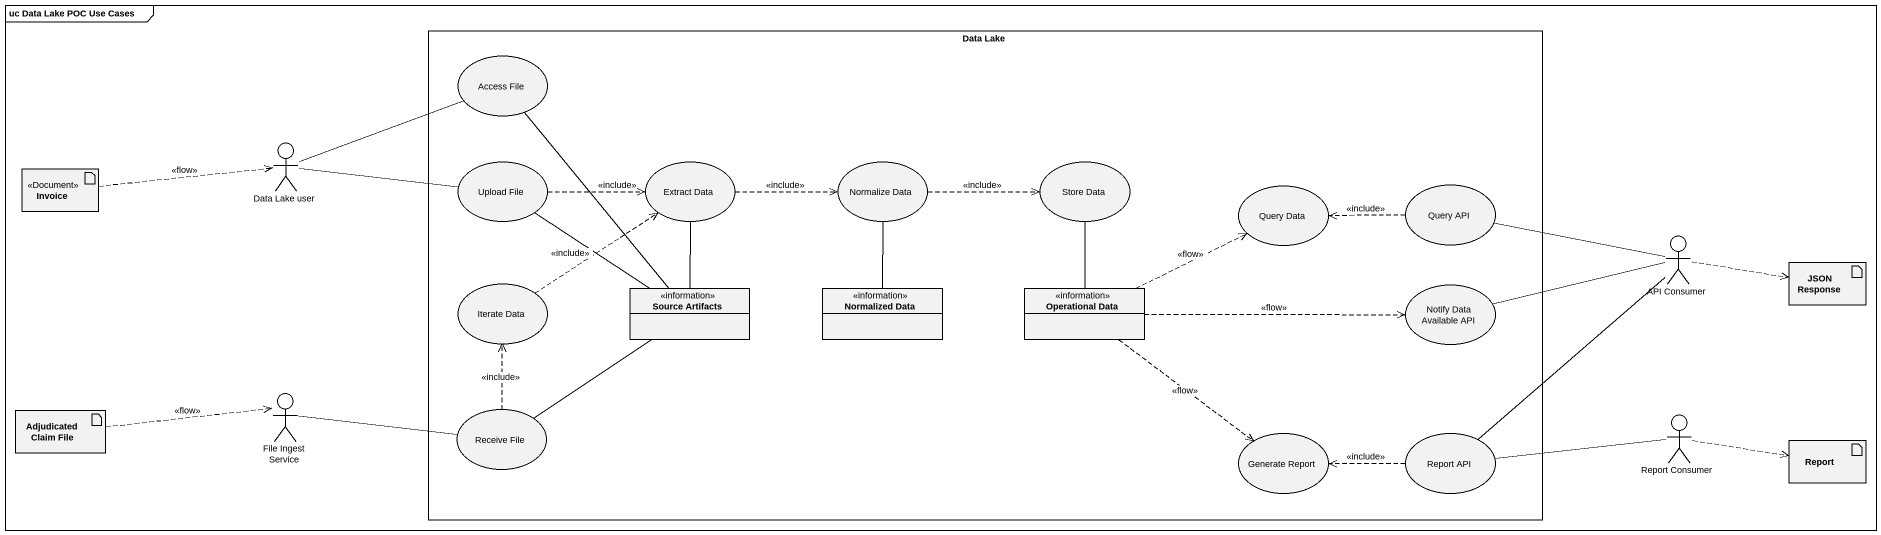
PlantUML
@startuml
mainframe uc Data Lake POC Use Cases
allowmixing
hide circle
hide empty members
rectangle "Data Lake" as Data_Lake {
  usecase "Access File" as Access_File
  usecase "Upload File" as Upload_File
  usecase "Extract Data" as Extract_Data
  usecase "Normalize Data" as Normalize_Data
  usecase "Store Data" as Store_Data
  usecase "Query Data" as Query_Data
  usecase "Query API" as Query_API
  usecase "Iterate Data" as Iterate_Data
  class "Source Artifacts" as Source_Artifacts <<information>>
  class "Normalized Data" as Normalized_Data <<information>>
  class "Operational Data" as Operational_Data <<information>>
  usecase "Notify Data Available API" as Notify_Data_Available_API
  usecase "Receive File" as Receive_File
  usecase "Generate Report" as Generate_Report
  usecase "Report API" as Report_API
}
artifact Invoice <<Document>>
actor "Data Lake user" as Data_Lake_user
actor "API Consumer" as API_Consumer
artifact "JSON Response" as JSON_Response
actor "File Ingest Service" as File_Ingest_Service
artifact "Adjudicated Claim File" as Adjudicated_Claim_File
actor "Report Consumer" as Report_Consumer
artifact Report
Access_File -- Source_Artifacts
Invoice .right.> Data_Lake_user : <<flow>>
Data_Lake_user -right- Access_File
Data_Lake_user -right- Upload_File
Upload_File .right.> Extract_Data : <<include>>
Upload_File -- Source_Artifacts
Extract_Data .right.> Normalize_Data : <<include>>
Extract_Data -- Source_Artifacts
Normalize_Data .right.> Store_Data : <<include>>
Normalize_Data -- Normalized_Data
Store_Data -- Operational_Data
Query_API .left.> Query_Data : <<include>>
API_Consumer -left- Query_API
API_Consumer -left- Notify_Data_Available_API
API_Consumer .right.> JSON_Response
API_Consumer -- Report_API
Iterate_Data .up.> Extract_Data : <<include>>
Operational_Data .right.> Query_Data : <<flow>>
Operational_Data .right.> Notify_Data_Available_API : <<flow>>
Operational_Data ..> Generate_Report : <<flow>>
File_Ingest_Service -right- Receive_File
Adjudicated_Claim_File .right.> File_Ingest_Service : <<flow>>
Receive_File .up.> Iterate_Data : <<include>>
Receive_File -up- Source_Artifacts
Report_API .left.> Generate_Report : <<include>>
Report_Consumer -left- Report_API
Report_Consumer .right.> Report
@enduml
